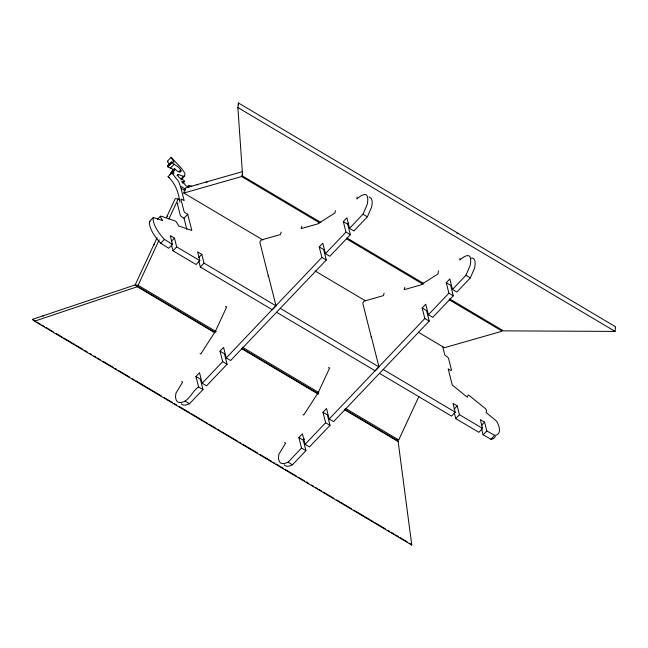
<?xml version="1.0" encoding="UTF-8"?>
<svg xmlns="http://www.w3.org/2000/svg" width="648" height="648" viewBox="0 0 648 648"><rect width="100%" height="100%" fill="white"/><g stroke="black" fill="none" stroke-linecap="round" stroke-linejoin="round"><path stroke-width="0.97" d="M169.93 174.709L170.967 173.883L170.975 172.894C175.689 164.203 174.936 173.121 180.881 171.59L181.027 170.878C179.545 166.334 173.867 164.859 171.226 162.211L173.98 162.194L171.129 157.334L167.419 161.239L169.217 164.552M170.967 173.883L174.677 169.987L174.685 168.998M357.064 197.089L356.862 199.001C360.061 196.012 367.529 190.666 367.74 198.774A19.213 9.169 -59.3 0 1 367.133 204.663L362.993 214.204L349.539 228.347L353.93 230.955L367.392 216.813L371.523 207.279A19.213 9.169 -59.3 0 0 372.138 201.382L371.45 198.539L369.166 196.911M460.007 258.179L459.797 260.091C463.004 257.102 470.472 251.756 470.683 259.864A19.213 9.169 -59.3 0 1 470.075 265.753L465.936 275.287L452.474 289.437L456.872 292.046L470.335 277.895L474.466 268.361A19.213 9.169 -59.3 0 0 475.081 262.472C475.17 260.496 473.639 257.102 471.177 258.26M320.89 222.499L242.636 176.062L237.857 107.552L238.375 102.943L615.6 326.803L615.082 331.411L503.472 330.853L449.566 298.858M335.372 210.543L335.073 212.852L317.723 223.884L301.158 228.606L301.887 226.249M438.429 270.767L438.008 273.942L420.657 284.974L404.093 289.697L404.83 287.339M180.557 186.413L184.154 200.629L182.201 199.479A1.887 0.721 43.6 0 0 181.035 199.657L183.975 211.28A1.701 0.648 43.6 0 0 185.498 212.973L187.726 214.302L191.808 230.437L178.808 226.039L176.224 221.729A1.531 0.583 43.6 0 0 175.365 221.073L161.158 216.197C158.898 216.019 162.664 219.939 162.502 220.531L153.317 217.461L149.607 221.357L149.453 222.377A29.695 11.275 43.6 0 0 149.826 225.771L150.296 227.383A27.905 10.603 43.6 0 0 155.463 236.893L156.63 238.456A28.941 10.992 43.6 0 0 160.72 243.267L168.747 248.289L172.457 244.393L170.238 235.605L174.458 238.108L176.677 246.896L199.803 260.618L196.093 264.522L172.967 250.8L171.485 244.936M153.317 217.461L153.163 218.481A29.695 11.275 43.6 0 0 153.536 221.875L154.005 223.487A27.905 10.603 43.6 0 0 159.173 232.988L160.34 234.56A28.941 10.992 43.6 0 0 164.43 239.371L172.457 244.393M262.877 239.963L183.821 193.047L185.393 187.944L242.198 171.72M183.821 193.047L241.583 176.548L242.636 173.146M281.192 232.049L280.406 234.56L261.355 239.971A3.183 1.523 -59.3 0 0 260.958 240.311L260.545 240.773A12.377 5.913 -59.3 0 0 260.237 241.234L259.856 242.295L268.296 275.821L267.948 276.194M384.134 293.131L383.349 295.65L364.289 301.061A3.183 1.523 -59.3 0 0 363.901 301.401L363.488 301.863A12.377 5.913 -59.3 0 0 363.18 302.324L362.799 303.377L371.231 336.911L370.883 337.284M344.509 409.188L395.993 439.733L398.139 441.547L411.772 545.057L34.547 321.197L32.4 319.391L135.149 284.942L157.091 237.686M166.374 217.696L175.244 198.612L178.192 198.96L179.933 199.997M214.674 332.675L137.295 286.748L135.149 284.942L138.097 285.298L159.197 239.857M168.909 218.959L178.192 198.96M395.758 439.603L398.714 439.952L418.973 396.333M180.897 179.966L184.607 176.062L185.004 173.405L181.869 168.763L171.129 157.334M182.939 182.939L184.397 181.294L184.251 180.646L179.172 177.609L177.536 175.138L178.192 174.498L183.424 176.28L184.607 176.062M174.166 170.78C172.959 167.921 168.537 168.415 167.516 166.107L171.226 162.211M171.615 161.951L167.516 166.107M167.573 166.544L171.283 162.64M167.824 167.014L171.534 163.118M170.618 167.937L174.328 164.041M174.758 169.007L171.048 172.903L174.984 169.112M179.852 202.184C178.67 192.65 175.333 183.279 168.075 176.718L171.785 172.822L173.696 173.858L173.64 170.813L174.677 169.987M178.751 171.842L180.606 169.889M179.796 172.174L181.027 170.878M176.953 175.802L178.192 174.498M180.954 178.872L183.424 176.28M182.493 182.987L184.178 181.634M183.157 182.59L184.397 181.294M157.383 219.389L160.477 216.14M186.843 229.376L184.016 218.206L187.726 214.302M160.72 243.267L164.43 239.371M171.364 241.356L174.458 238.108M172.967 250.8L176.677 246.896M198.709 257.588L201.803 254.34L197.583 251.837L199.803 260.618M268.466 275.926L276.04 305.864L272.33 309.76L200.313 267.025L204.023 263.12L201.803 254.34M181.327 403.72A19.213 9.169 -59.3 0 0 183.319 405.049L185.83 405.122L189.524 403.72L202.986 389.57L198.596 386.961L195.939 376.472L199.503 372.73L202.152 383.219L206.55 385.827L227.075 364.257L224.427 353.768L220.028 351.159L223.592 347.417L226.241 357.907L230.639 360.515L326.284 260.01L323.627 249.521L319.229 246.912L322.793 243.17L325.45 253.66L329.84 256.268L350.374 234.698L347.717 224.208L343.319 221.6L346.883 217.858L349.539 228.347M347.717 224.208L348.908 222.961M181.732 381.34L182.614 382.101L175.924 393.215L175.478 397.24L176.207 400.043A19.213 9.169 -59.3 0 0 178.921 402.44C188.204 403.704 191.929 391.044 198.596 386.961M202.152 383.219L222.685 361.649L220.028 351.159M226.241 357.907L321.886 257.402L319.229 246.912M325.45 253.66L345.975 232.089L343.319 221.6M284.269 464.802A19.213 9.169 -59.3 0 0 286.262 466.139L288.773 466.212L292.467 464.802L305.929 450.66L301.531 448.052L298.882 437.562L302.438 433.82L305.095 444.309L309.493 446.918L330.018 425.347L327.361 414.858L322.971 412.25L326.527 408.507L329.184 418.997L333.582 421.605L429.219 321.1L426.57 310.611L422.172 308.002L425.736 304.26L428.385 314.75L432.783 317.358L453.308 295.788L450.66 285.298L446.261 282.69L449.825 278.948L452.474 289.437M305.929 450.66L303.272 440.17L304.463 438.923M284.675 442.43L285.557 443.192L278.867 454.297L278.421 458.33L279.15 461.133A19.213 9.169 -59.3 0 0 281.864 463.531L284.375 463.604L288.077 462.194L301.531 448.052M305.095 444.309L325.62 422.739L322.971 412.25M329.184 418.997L424.829 318.492L422.172 308.002M428.385 314.75L448.918 293.18L446.261 282.69M454.127 409.163L457.221 405.915L453.001 403.412L455.228 412.193L451.518 416.097L379.493 373.353M442.705 346.688L444.901 355.363L446.853 356.53A1.887 0.721 43.6 0 1 448.546 358.401L451.486 370.032A1.701 0.648 43.6 0 1 450.425 370.186L448.205 368.882L452.288 385.017L467.265 397.224L468.204 395.005A1.531 0.583 43.6 0 1 468.966 395.304L485.668 408.864L486.591 410.37L486.057 412.541L496.66 421.216L497.47 422.804A29.695 11.275 43.6 0 1 498.992 426.878L499.316 428.409A27.905 10.603 43.6 0 1 497.98 434.055L497.332 434.541A28.941 10.992 43.6 0 1 494.659 435.343L486.786 430.928L484.566 422.14L480.346 419.637L482.566 428.425L478.856 432.321L455.738 418.6L459.448 414.704L457.221 405.915M481.472 425.388L484.566 422.14M495.307 436.469A27.905 10.603 43.6 0 1 494.27 437.951L493.622 438.437A28.941 10.992 43.6 0 1 490.949 439.239L483.076 434.824L486.786 430.928M490.949 439.239L494.659 435.343M456.945 233.79L457.877 233.207M185.036 401.161L189.524 403.72M34.547 321.197L137.295 286.748M225.383 306.642L226.751 306.788L215.258 331.549L200.791 353.962L200.094 353.435M328.325 367.732L329.694 367.878L318.2 392.639L303.726 415.052L303.037 414.526M183.724 181.691L182.363 181.408L181.788 181.545L181.991 181.999C184.858 182.809 184.745 185.976 187.79 186.632A18.719 7.112 43.6 0 1 187.871 186.106L188.9 185.296L191.816 186.381M149.607 221.357L150.15 221.543M206.088 182.031L207.036 182.372M196.927 184.648L197.875 184.996M188.212 187.142L189.022 187.426M168.075 176.718L169.557 177.528M237.857 107.552L615.082 331.411M362.993 214.204L367.392 216.813M465.936 275.287L470.335 277.895M345.975 232.089L350.374 234.698M448.918 293.18L453.308 295.788M346.972 237.978L423.484 283.379M241.583 176.548L319.772 222.944M346.696 238.926L423.144 284.294M449.21 299.757L502.2 331.209L444.431 347.709L418.373 332.238M321.886 257.402L326.284 260.01M424.829 318.492L429.219 321.1M181.359 186.689L185.684 189.257M181.877 188.754L185.344 190.812M314.993 270.896L365.383 300.794M184.016 218.206L181.788 216.869A1.701 0.648 43.6 0 1 180.266 215.185L177.325 203.553A1.887 0.721 43.6 0 1 178.03 203.156M204.023 263.12L276.04 305.864M280.26 308.367L378.983 366.954L375.273 370.85L276.55 312.263M383.203 369.457L455.228 412.193M459.448 414.704L482.566 428.425M138.097 285.298L216.286 331.695M242.344 347.158L318.792 392.526M345.724 408.507L398.714 439.952M135.149 284.942L215.136 332.408M241.963 348.332L318.654 393.846M241.631 348.665L318.144 394.073M344.226 409.552L398.139 441.547M222.685 361.649L227.075 364.257M325.62 422.739L330.018 425.347M195.939 376.472L200.337 379.08L202.986 389.57M298.882 437.562L303.272 440.17M288.077 462.194L292.467 464.802M32.4 319.391L35.875 321.457M37.317 322.307L40.225 324.032M41.958 325.061L44.566 326.608M46.308 327.645L53.258 331.768M55.866 333.315L58.725 335.016M59.341 335.381L62.022 336.968M63.69 337.956L74.123 344.145M75.557 344.995L76.245 345.408M76.731 345.7L78.465 346.729M78.853 346.955L82.814 349.304M84.483 350.293L87.156 351.888M89.764 353.435L91.506 354.464M94.114 356.011L95.864 357.056M97.589 358.077L100.197 359.624M102.805 361.171L113.23 367.359M114.971 368.388L116.713 369.425M118.446 370.454L121.055 372.001M121.646 372.357L127.664 375.929M128.012 376.132L129.746 377.16M132.354 378.707L134.096 379.736M135.829 380.773L138.437 382.32M138.939 382.612L140.665 383.64M141.045 383.867L161.303 395.888M164.292 397.661L165.734 398.512M166.252 398.82L170.327 401.242M170.602 401.404L172.336 402.432M173.972 403.404L176.685 405.016M179.293 406.563L186.422 410.791M187.11 411.205L189.799 412.792M191.46 413.78L203.027 420.649M204.169 421.322L207.328 423.201M208.842 424.1L210.584 425.129M210.956 425.355L216.027 428.36M217.534 429.26L220.247 430.863M221.77 431.77L224.305 433.277M225.148 433.771L227.966 435.448M228.533 435.78L237.857 441.312M239.266 442.155L240.999 443.183M242.741 444.212L246.459 446.415M247.091 446.796L253.174 450.4M253.903 450.838L257.515 452.984M260.123 454.531L271.698 461.392M273.164 462.267L274.898 463.296M276.291 464.122L279.248 465.88M280.722 466.754L283.743 468.545M285.225 469.427L291.414 473.097M291.997 473.445L293.593 474.393M294.022 474.644L296.776 476.28M298.372 477.228L300.105 478.256M300.502 478.491L304.455 480.832M306.107 481.82L308.796 483.416M311.404 484.963L313.567 486.243M315.754 487.539L317.504 488.576M319.075 489.515L321.837 491.152M323.433 492.099L331.792 497.057M332.262 497.34L334.004 498.377M336.612 499.924L339.39 501.568M340.087 501.981L342.695 503.528M343.399 503.95L349.288 507.441M349.653 507.659L351.386 508.688M353.994 510.235L355.736 511.272M356.003 511.426L360.077 513.848M360.572 514.139L369.846 519.647M370.51 520.036L373.232 521.648M374.852 522.612L380.943 526.225M381.559 526.589L385.285 528.809M387.893 530.356L389.634 531.384M391.23 532.332L393.976 533.96M395.612 534.932L398.326 536.544M400.059 537.573L407.163 541.785M409.625 543.251L411.772 545.057M42.89 315.86L43.254 316.281M167.419 161.239L167.929 161.822M171.785 172.822L178.548 181.383L180.638 186.891M167.233 215.849L167.759 216.635M154.143 244.045L154.418 244.79M481.594 428.968L483.076 434.824M454.256 412.744L455.738 418.6M371.409 337.017L378.74 365.99M198.831 261.168L200.313 267.025M238.383 102.951L238.521 104.96"/></g></svg>
